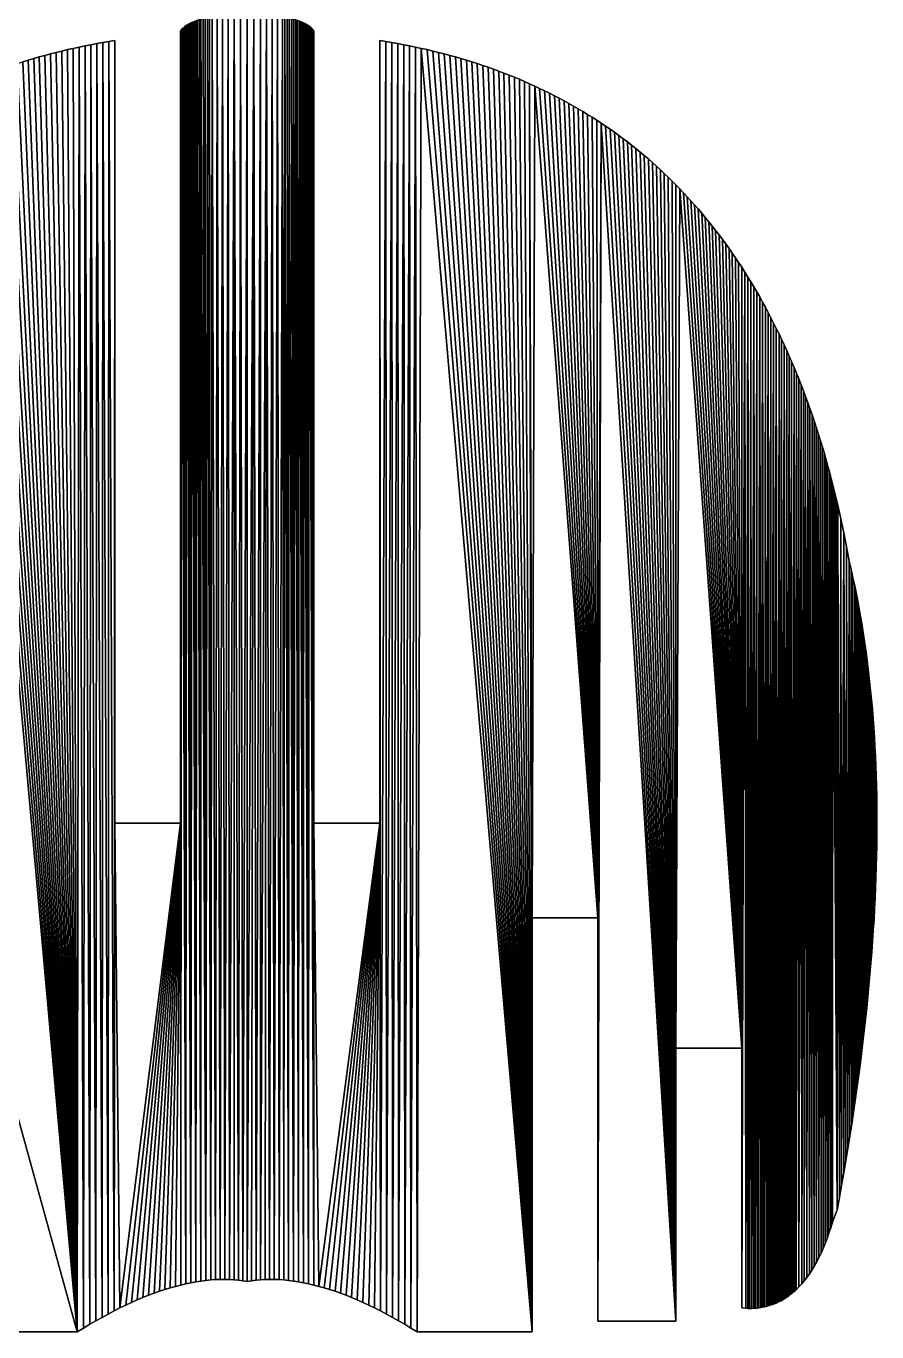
# Model space of a CAD drawing. Extents: x 10 to 917, y 10 to 841.
# Drawn here: x 212.8 to 294.9, y 301.6 to 427.4 of the extents above; entities that cross this region are included whole.
import ezdxf

# ---------------------------------------------------------------- set-up
doc = ezdxf.new("R2010")
doc.units = 0
doc.header["$MEASUREMENT"] = 0
doc.layers.get('0').update_dxf_attribs({"linetype": 'CONTINUOUS'})

msp = doc.modelspace()

# ---------------------------------------------------------------- linework, layer by layer
for p, q in [((227.79, 427.04), (227.72, 426.94)), ((227.72, 426.94), (227.72, 350.59)), ((227.88, 427.14), (227.79, 427.04)), ((227.97, 427.23), (227.88, 427.14)), ((228.06, 427.32), (227.97, 427.23)), ((228.17, 427.41), (228.06, 427.32)), ((228.28, 427.49), (228.17, 427.41)), ((240.12, 427.41), (240.01, 427.49)), ((240.23, 427.32), (240.12, 427.41)), ((240.32, 427.23), (240.23, 427.32)), ((240.41, 427.14), (240.32, 427.23)), ((240.49, 427.04), (240.41, 427.14)), ((240.57, 426.94), (240.49, 427.04)), ((240.57, 350.59), (240.57, 426.94)), ((217.93, 425.39), (217.37, 425.27)), ((218.5, 425.51), (217.93, 425.39)), ((219.06, 425.62), (218.5, 425.51)), ((219.64, 425.73), (219.06, 425.62)), ((220.21, 425.83), (219.64, 425.73)), ((220.79, 425.93), (220.21, 425.83)), ((221.37, 426.02), (220.79, 425.93)), ((221.37, 350.59), (221.37, 426.02)), ((246.92, 426.02), (246.92, 350.59)), ((247.5, 425.93), (246.92, 426.02)), ((248.08, 425.83), (247.5, 425.93)), ((248.65, 425.73), (248.08, 425.83)), ((249.23, 425.62), (248.65, 425.73)), ((249.79, 425.51), (249.23, 425.62)), ((250.36, 425.39), (249.79, 425.51)), ((250.92, 425.27), (250.36, 425.39)), ((213.02, 424.13), (212.49, 423.97)), ((213.55, 424.29), (213.02, 424.13)), ((214.08, 424.45), (213.55, 424.29)), ((214.62, 424.59), (214.08, 424.45)), ((215.17, 424.74), (214.62, 424.59)), ((215.71, 424.88), (215.17, 424.74)), ((216.26, 425.01), (215.71, 424.88)), ((216.81, 425.15), (216.26, 425.01)), ((217.37, 425.27), (216.81, 425.15)), ((251.48, 425.15), (250.92, 425.27)), ((252.03, 425.01), (251.48, 425.15)), ((252.58, 424.88), (252.03, 425.01)), ((253.12, 424.74), (252.58, 424.88)), ((253.67, 424.59), (253.12, 424.74)), ((254.21, 424.45), (253.67, 424.59)), ((254.74, 424.29), (254.21, 424.45)), ((255.27, 424.13), (254.74, 424.29)), ((255.8, 423.97), (255.27, 424.13)), ((256.33, 423.8), (255.8, 423.97)), ((256.85, 423.63), (256.33, 423.8)), ((257.36, 423.45), (256.85, 423.63)), ((257.88, 423.27), (257.36, 423.45)), ((258.39, 423.08), (257.88, 423.27)), ((258.9, 422.89), (258.39, 423.08)), ((259.4, 422.69), (258.9, 422.89)), ((259.9, 422.49), (259.4, 422.69)), ((260.39, 422.29), (259.9, 422.49)), ((260.89, 422.07), (260.39, 422.29)), ((261.37, 421.86), (260.89, 422.07)), ((261.86, 421.64), (261.37, 421.86)), ((262.34, 421.41), (261.86, 421.64)), ((262.82, 421.19), (262.34, 421.41)), ((263.29, 420.95), (262.82, 421.19)), ((263.76, 420.71), (263.29, 420.95)), ((264.23, 420.47), (263.76, 420.71)), ((264.69, 420.22), (264.23, 420.47)), ((265.15, 419.97), (264.69, 420.22)), ((265.61, 419.71), (265.15, 419.97)), ((266.06, 419.45), (265.61, 419.71)), ((266.51, 419.18), (266.06, 419.45)), ((266.96, 418.91), (266.51, 419.18)), ((267.4, 418.63), (266.96, 418.91)), ((267.84, 418.35), (267.4, 418.63)), ((268.27, 418.06), (267.84, 418.35)), ((268.7, 417.77), (268.27, 418.06)), ((269.13, 417.48), (268.7, 417.77)), ((269.55, 417.18), (269.13, 417.48)), ((269.98, 416.87), (269.55, 417.18)), ((270.39, 416.56), (269.98, 416.87)), ((270.8, 416.25), (270.39, 416.56)), ((271.21, 415.93), (270.8, 416.25)), ((271.62, 415.61), (271.21, 415.93)), ((272.02, 415.28), (271.62, 415.61)), ((272.42, 414.94), (272.02, 415.28)), ((272.82, 414.61), (272.42, 414.94)), ((273.21, 414.26), (272.82, 414.61)), ((273.6, 413.92), (273.21, 414.26)), ((273.98, 413.57), (273.6, 413.92)), ((274.36, 413.21), (273.98, 413.57)), ((274.74, 412.85), (274.36, 413.21)), ((275.11, 412.48), (274.74, 412.85)), ((275.48, 412.11), (275.11, 412.48)), ((275.85, 411.73), (275.48, 412.11)), ((276.21, 411.35), (275.85, 411.73)), ((276.57, 410.97), (276.21, 411.35)), ((276.92, 410.58), (276.57, 410.97)), ((277.28, 410.19), (276.92, 410.58)), ((277.62, 409.79), (277.28, 410.19)), ((277.97, 409.38), (277.62, 409.79)), ((278.31, 408.97), (277.97, 409.38)), ((278.65, 408.56), (278.31, 408.97)), ((278.98, 408.14), (278.65, 408.56)), ((279.31, 407.72), (278.98, 408.14)), ((279.64, 407.29), (279.31, 407.72)), ((279.96, 406.86), (279.64, 407.29)), ((280.28, 406.42), (279.96, 406.86)), ((280.6, 405.98), (280.28, 406.42)), ((280.91, 405.54), (280.6, 405.98)), ((281.22, 405.09), (280.91, 405.54)), ((281.52, 404.63), (281.22, 405.09)), ((281.83, 404.17), (281.52, 404.63)), ((282.12, 403.7), (281.83, 404.17)), ((282.42, 403.23), (282.12, 403.7)), ((282.71, 402.76), (282.42, 403.23)), ((283, 402.28), (282.71, 402.76)), ((283.28, 401.8), (283, 402.28)), ((283.56, 401.31), (283.28, 401.8)), ((283.83, 400.81), (283.56, 401.31)), ((284.11, 400.32), (283.83, 400.81)), ((284.38, 399.81), (284.11, 400.32)), ((284.64, 399.31), (284.38, 399.81)), ((284.9, 398.79), (284.64, 399.31)), ((285.16, 398.28), (284.9, 398.79)), ((285.42, 397.76), (285.16, 398.28)), ((285.67, 397.23), (285.42, 397.76)), ((285.92, 396.7), (285.67, 397.23)), ((286.16, 396.16), (285.92, 396.7)), ((286.4, 395.62), (286.16, 396.16)), ((286.64, 395.08), (286.4, 395.62)), ((286.87, 394.53), (286.64, 395.08)), ((287.1, 393.97), (286.87, 394.53)), ((287.33, 393.41), (287.1, 393.97)), ((287.55, 392.85), (287.33, 393.41)), ((287.77, 392.28), (287.55, 392.85)), ((287.98, 391.71), (287.77, 392.28)), ((288.19, 391.13), (287.98, 391.71)), ((288.4, 390.55), (288.19, 391.13)), ((288.61, 389.96), (288.4, 390.55)), ((288.81, 389.37), (288.61, 389.96)), ((289, 388.77), (288.81, 389.37)), ((289.2, 388.17), (289, 388.77)), ((289.39, 387.56), (289.2, 388.17)), ((289.57, 386.95), (289.39, 387.56)), ((289.76, 386.33), (289.57, 386.95)), ((289.94, 385.71), (289.76, 386.33)), ((290.11, 385.09), (289.94, 385.71)), ((290.28, 384.46), (290.11, 385.09)), ((290.45, 383.82), (290.28, 384.46)), ((290.62, 383.18), (290.45, 383.82)), ((290.78, 382.54), (290.62, 383.18)), ((290.93, 381.89), (290.78, 382.54)), ((291.09, 381.24), (290.93, 381.89)), ((291.39, 379.92), (291.09, 381.24)), ((291.67, 378.58), (291.39, 379.92)), ((291.94, 377.22), (291.67, 378.58)), ((292.19, 375.84), (291.94, 377.22)), ((292.37, 375.06), (292.19, 375.84)), ((292.55, 374.26), (292.37, 375.06)), ((292.72, 373.47), (292.55, 374.26)), ((292.88, 372.66), (292.72, 373.47)), ((293.04, 371.85), (292.88, 372.66)), ((293.19, 371.03), (293.04, 371.85)), ((293.34, 370.21), (293.19, 371.03)), ((293.47, 369.38), (293.34, 370.21)), ((293.6, 368.54), (293.47, 369.38)), ((293.73, 367.7), (293.6, 368.54)), ((293.85, 366.84), (293.73, 367.7)), ((293.96, 365.99), (293.85, 366.84)), ((294.06, 365.12), (293.96, 365.99)), ((294.16, 364.25), (294.06, 365.12)), ((294.25, 363.37), (294.16, 364.25)), ((294.34, 362.49), (294.25, 363.37)), ((294.42, 361.6), (294.34, 362.49)), ((294.49, 360.7), (294.42, 361.6)), ((294.56, 359.79), (294.49, 360.7)), ((294.62, 358.88), (294.56, 359.79)), ((294.67, 357.96), (294.62, 358.88)), ((294.72, 357.04), (294.67, 357.96)), ((294.76, 356.11), (294.72, 357.04)), ((294.79, 355.17), (294.76, 356.11)), ((294.82, 354.22), (294.79, 355.17)), ((294.84, 353.27), (294.82, 354.22)), ((294.85, 352.31), (294.84, 353.27)), ((294.86, 351.35), (294.85, 352.31)), ((294.86, 350.37), (294.86, 351.35)), ((227.72, 350.59), (221.37, 350.59)), ((246.92, 350.59), (240.57, 350.59)), ((294.85, 349.39), (294.86, 350.37)), ((294.84, 348.41), (294.85, 349.39)), ((294.8, 346.42), (294.82, 347.42)), ((294.82, 347.42), (294.84, 348.41)), ((294.77, 345.41), (294.8, 346.42)), ((294.73, 344.4), (294.77, 345.41)), ((294.68, 343.38), (294.73, 344.4)), ((294.58, 341.32), (294.63, 342.36)), ((294.63, 342.36), (294.68, 343.38)), ((261.61, 341.47), (267.96, 341.47)), ((261.61, 301.58), (261.61, 341.47)), ((267.96, 341.47), (267.96, 302.6)), ((294.51, 340.28), (294.58, 341.32)), ((294.44, 339.24), (294.51, 340.28)), ((294.36, 338.19), (294.44, 339.24)), ((294.28, 337.13), (294.36, 338.19)), ((294.09, 334.99), (294.19, 336.06)), ((294.19, 336.06), (294.28, 337.13)), ((293.99, 333.91), (294.09, 334.99)), ((293.88, 332.82), (293.99, 333.91)), ((293.76, 331.73), (293.88, 332.82)), ((293.64, 330.63), (293.76, 331.73)), ((293.51, 329.53), (293.64, 330.63)), ((275.48, 328.93), (281.83, 328.93)), ((275.48, 302.6), (275.48, 328.93)), ((281.83, 328.93), (281.83, 303.89)), ((293.38, 328.41), (293.51, 329.53)), ((293.09, 326.17), (293.23, 327.29)), ((293.23, 327.29), (293.38, 328.41)), ((292.93, 325.03), (293.09, 326.17)), ((292.77, 323.89), (292.93, 325.03)), ((292.6, 322.75), (292.77, 323.89)), ((292.43, 321.59), (292.6, 322.75)), ((292.24, 320.43), (292.43, 321.59)), ((292.06, 319.27), (292.24, 320.43)), ((291.86, 318.1), (292.06, 319.27)), ((291.66, 316.92), (291.86, 318.1)), ((291.45, 315.73), (291.66, 316.92)), ((291.24, 314.54), (291.45, 315.73)), ((290.59, 312.16), (291.02, 313.34)), ((291.02, 313.34), (291.24, 314.54)), ((290.42, 311.62), (290.59, 312.16)), ((290.06, 310.58), (290.24, 311.09)), ((290.24, 311.09), (290.42, 311.62)), ((289.47, 309.16), (289.67, 309.62)), ((289.67, 309.62), (289.87, 310.09)), ((289.87, 310.09), (290.06, 310.58)), ((288.82, 307.91), (289.04, 308.31)), ((289.04, 308.31), (289.26, 308.73)), ((289.26, 308.73), (289.47, 309.16)), ((288.11, 306.83), (288.36, 307.17)), ((288.36, 307.17), (288.59, 307.54)), ((288.59, 307.54), (288.82, 307.91)), ((226.2, 305.67), (226.72, 305.83)), ((226.72, 305.83), (227.23, 305.97)), ((227.23, 305.97), (227.73, 306.1)), ((227.73, 306.1), (228.23, 306.22)), ((228.23, 306.22), (228.72, 306.32)), ((228.72, 306.32), (229.2, 306.41)), ((229.2, 306.41), (229.68, 306.48)), ((229.68, 306.48), (230.16, 306.54)), ((230.16, 306.54), (230.62, 306.59)), ((230.62, 306.59), (231.08, 306.62)), ((231.08, 306.62), (231.54, 306.64)), ((231.54, 306.64), (231.99, 306.64)), ((231.99, 306.64), (232.43, 306.63)), ((232.43, 306.63), (232.87, 306.6)), ((232.87, 306.6), (233.3, 306.56)), ((233.3, 306.56), (233.73, 306.51)), ((233.73, 306.51), (234.14, 306.44)), ((234.14, 306.44), (234.56, 306.51)), ((234.56, 306.51), (234.99, 306.56)), ((234.99, 306.56), (235.42, 306.6)), ((235.42, 306.6), (235.86, 306.63)), ((235.86, 306.63), (236.3, 306.64)), ((236.3, 306.64), (236.75, 306.64)), ((236.75, 306.64), (237.21, 306.62)), ((237.21, 306.62), (237.67, 306.59)), ((237.67, 306.59), (238.13, 306.54)), ((238.13, 306.54), (238.61, 306.48)), ((238.61, 306.48), (239.09, 306.41)), ((239.09, 306.41), (239.57, 306.32)), ((239.57, 306.32), (240.06, 306.22)), ((240.06, 306.22), (240.56, 306.1)), ((240.56, 306.1), (241.06, 305.97)), ((241.06, 305.97), (241.57, 305.83)), ((241.57, 305.83), (242.09, 305.67)), ((287.07, 305.65), (287.34, 305.92)), ((287.34, 305.92), (287.61, 306.2)), ((287.61, 306.2), (287.86, 306.51)), ((287.86, 306.51), (288.11, 306.83)), ((222.99, 304.42), (223.54, 304.66)), ((223.54, 304.66), (224.08, 304.89)), ((224.08, 304.89), (224.62, 305.11)), ((224.62, 305.11), (225.16, 305.31)), ((225.16, 305.31), (225.68, 305.49)), ((225.68, 305.49), (226.2, 305.67)), ((242.09, 305.67), (242.61, 305.49)), ((242.61, 305.49), (243.13, 305.31)), ((243.13, 305.31), (243.67, 305.11)), ((243.67, 305.11), (244.21, 304.89)), ((244.21, 304.89), (244.75, 304.66)), ((244.75, 304.66), (245.3, 304.42)), ((285.47, 304.51), (285.62, 304.59)), ((285.62, 304.59), (285.77, 304.67)), ((285.77, 304.67), (285.92, 304.76)), ((285.92, 304.76), (286.07, 304.86)), ((286.07, 304.86), (286.22, 304.96)), ((286.22, 304.96), (286.37, 305.06)), ((286.37, 305.06), (286.51, 305.17)), ((286.51, 305.17), (286.65, 305.28)), ((286.65, 305.28), (286.8, 305.4)), ((286.8, 305.4), (286.93, 305.52)), ((286.93, 305.52), (287.07, 305.65)), ((220.14, 302.98), (220.72, 303.3)), ((220.72, 303.3), (221.3, 303.6)), ((221.3, 303.6), (221.87, 303.89)), ((221.87, 303.89), (222.43, 304.16)), ((222.43, 304.16), (222.99, 304.42)), ((245.3, 304.42), (245.86, 304.16)), ((245.86, 304.16), (246.42, 303.89)), ((246.42, 303.89), (246.99, 303.6)), ((246.99, 303.6), (247.57, 303.3)), ((247.57, 303.3), (248.15, 302.98)), ((281.83, 303.89), (282.21, 303.86)), ((282.21, 303.86), (282.4, 303.85)), ((282.4, 303.85), (282.58, 303.85)), ((282.58, 303.85), (282.77, 303.85)), ((282.77, 303.85), (282.95, 303.86)), ((282.95, 303.86), (283.13, 303.87)), ((283.13, 303.87), (283.31, 303.88)), ((283.31, 303.88), (283.48, 303.9)), ((283.48, 303.9), (283.66, 303.93)), ((283.66, 303.93), (283.83, 303.96)), ((283.83, 303.96), (284, 303.99)), ((284, 303.99), (284.17, 304.03)), ((284.17, 304.03), (284.34, 304.08)), ((284.34, 304.08), (284.5, 304.12)), ((284.5, 304.12), (284.67, 304.18)), ((284.67, 304.18), (284.83, 304.23)), ((284.83, 304.23), (284.99, 304.3)), ((284.99, 304.3), (285.15, 304.36)), ((285.15, 304.36), (285.31, 304.43)), ((285.31, 304.43), (285.47, 304.51)), ((218.36, 301.95), (218.96, 302.31)), ((218.96, 302.31), (219.56, 302.65)), ((219.56, 302.65), (220.14, 302.98)), ((248.15, 302.98), (248.73, 302.65)), ((248.73, 302.65), (249.33, 302.31)), ((249.33, 302.31), (249.93, 301.95)), ((267.96, 302.6), (275.48, 302.6)), ((206.68, 301.58), (217.76, 301.58)), ((217.76, 301.58), (218.36, 301.95)), ((249.93, 301.95), (250.53, 301.58)), ((250.53, 301.58), (261.61, 301.58))]:
    msp.add_line(p, q)

# ---------------------------------------------------------------- meshes
mesh = msp.add_polyface()
corners = [(192.81, 328.93), (192.81, 412.11), (192.81, 302.6), (200.33, 302.6), (200.02, 418.06), (200.33, 341.47), (227.73, 306.1), (227.79, 427.04), (228.23, 306.22), (228.28, 427.49), (228.72, 306.32), (228.82, 427.79), (229.2, 306.41), (229.32, 427.98), (229.68, 306.48), (229.68, 428.09), (230.16, 306.54), (230.3, 428.23), (230.62, 306.59), (230.75, 428.31), (231.08, 306.62), (231.23, 428.37), (231.54, 306.64), (231.75, 428.43), (231.99, 306.64), (232.3, 428.46), (232.43, 306.63), (232.88, 428.49), (232.87, 306.6), (233.3, 306.56), (233.5, 428.5), (233.73, 306.51), (234.14, 428.5), (234.14, 306.44), (206.68, 341.47), (217.76, 301.58), (206.68, 301.58), (206.92, 421.86), (217.93, 425.39), (218.36, 301.95), (218.5, 425.51), (218.96, 302.31), (219.06, 425.62), (219.56, 302.65), (219.64, 425.73), (220.14, 302.98), (220.21, 425.83), (220.72, 303.3), (220.79, 425.93), (221.3, 303.6), (221.37, 350.59), (221.87, 303.89), (227.72, 350.59), (222.43, 304.16), (222.99, 304.42), (223.54, 304.66), (224.08, 304.89), (224.62, 305.11), (225.16, 305.31), (225.68, 305.49), (226.2, 305.67), (226.72, 305.83), (227.23, 305.97)]
mesh.append_faces([[corners[k] for k in face] for face in [(34, 35, 36)]], dxfattribs={"vtx0": -1})
mesh.append_faces([[corners[k] for k in face] for face in [(0, 1, 2), (2, 1, 3), (3, 4, 5), (6, 7, 8), (8, 9, 10), (10, 11, 12), (12, 13, 14), (14, 15, 16), (16, 17, 18), (18, 19, 20), (20, 21, 22), (22, 23, 24), (24, 25, 26), (26, 27, 28), (28, 27, 29), (29, 30, 31), (31, 32, 33), (35, 38, 39), (39, 40, 41), (41, 42, 43), (43, 44, 45), (45, 46, 47), (47, 48, 49), (49, 50, 51), (51, 52, 53), (53, 52, 54), (54, 52, 55), (55, 52, 56), (56, 52, 57), (57, 52, 58), (58, 52, 59), (59, 52, 60), (60, 52, 61), (61, 52, 62), (62, 52, 6)]], dxfattribs={"vtx0": -1, "vtx1": -1})
mesh.append_faces([[corners[k] for k in face] for face in [(35, 34, 37)]], dxfattribs={"vtx0": -1, "vtx1": -1, "vtx2": -1})
mesh.append_faces([[corners[k] for k in face] for face in [(51, 50, 52)]], dxfattribs={"vtx0": -1, "vtx2": -1})
mesh = msp.add_polyface()
corners = [(200.33, 341.47), (200.02, 418.06), (200.45, 418.35), (206.68, 341.47), (200.89, 418.63), (201.33, 418.91), (201.78, 419.18), (202.23, 419.45), (202.68, 419.71), (203.14, 419.97), (203.6, 420.22), (204.06, 420.47), (204.53, 420.71), (205, 420.95), (205.47, 421.19), (205.95, 421.41), (206.43, 421.64), (206.92, 421.86), (227.79, 427.04), (227.72, 350.59), (227.72, 426.94), (228.23, 306.22), (228.06, 427.32), (228.17, 427.41), (228.28, 427.49), (228.72, 306.32), (228.41, 427.57), (228.54, 427.65), (228.68, 427.72), (228.82, 427.79), (229.2, 306.41), (228.98, 427.86), (229.14, 427.92), (229.32, 427.98), (229.68, 306.48), (229.5, 428.04), (229.68, 428.09), (230.16, 306.54), (229.88, 428.14), (230.09, 428.19), (230.3, 428.23), (230.62, 306.59), (230.52, 428.27), (230.75, 428.31), (231.08, 306.62), (231.23, 428.37), (231.54, 306.64), (231.75, 428.43), (231.99, 306.64), (232.3, 428.46), (232.43, 306.63), (232.88, 428.49), (233.3, 306.56), (233.5, 428.5), (233.73, 306.51), (234.14, 428.5)]
mesh.append_faces([[corners[k] for k in face] for face in [(18, 19, 20)]], dxfattribs={"vtx0": -1})
mesh.append_faces([[corners[k] for k in face] for face in [(0, 1, 2), (3, 2, 4), (3, 4, 5), (3, 5, 6), (3, 6, 7), (3, 7, 8), (3, 8, 9), (3, 9, 10), (3, 10, 11), (3, 11, 12), (3, 12, 13), (3, 13, 14), (3, 14, 15), (3, 15, 16), (3, 16, 17), (21, 22, 23), (21, 23, 24), (25, 24, 26), (25, 26, 27), (25, 27, 28), (25, 28, 29), (30, 29, 31), (30, 31, 32), (30, 32, 33), (34, 33, 35), (34, 35, 36), (37, 36, 38), (37, 38, 39), (37, 39, 40), (41, 40, 42), (41, 42, 43), (44, 43, 45), (46, 45, 47), (48, 47, 49), (50, 49, 51), (52, 51, 53), (54, 53, 55)]], dxfattribs={"vtx0": -1, "vtx2": -1})
mesh = msp.add_polyface()
corners = [(267.96, 341.47), (268.27, 418.06), (267.96, 302.6), (275.48, 302.6), (234.14, 306.44), (234.79, 428.5), (234.56, 306.51), (234.99, 306.56), (235.41, 428.49), (235.42, 306.6), (235.99, 428.46), (235.86, 306.63), (236.3, 306.64), (236.54, 428.43), (236.75, 306.64), (237.06, 428.37), (237.21, 306.62), (237.54, 428.31), (237.67, 306.59), (237.77, 428.27), (238.13, 306.54), (238.2, 428.19), (238.61, 306.48), (238.79, 428.04), (239.09, 306.41), (239.15, 427.92), (239.57, 306.32), (239.61, 427.72), (240.06, 306.22), (240.12, 427.41), (240.56, 306.1), (240.57, 350.59), (241.06, 305.97), (246.92, 350.59), (241.57, 305.83), (242.09, 305.67), (242.61, 305.49), (243.13, 305.31), (243.67, 305.11), (244.21, 304.89), (244.75, 304.66), (245.3, 304.42), (245.86, 304.16), (246.42, 303.89), (246.99, 303.6), (247.5, 425.93), (247.57, 303.3), (248.08, 425.83), (248.15, 302.98), (248.65, 425.73), (248.73, 302.65), (249.23, 425.62), (249.33, 302.31), (249.79, 425.51), (249.93, 301.95), (250.36, 425.39), (250.53, 301.58), (250.92, 425.27), (261.61, 301.58), (261.37, 421.86), (261.61, 341.47)]
mesh.append_faces([[corners[k] for k in face] for face in [(0, 1, 2), (2, 1, 3), (4, 5, 6), (6, 5, 7), (7, 8, 9), (9, 10, 11), (11, 10, 12), (12, 13, 14), (14, 15, 16), (16, 17, 18), (18, 19, 20), (20, 21, 22), (22, 23, 24), (24, 25, 26), (26, 27, 28), (28, 29, 30), (30, 31, 32), (32, 33, 34), (34, 33, 35), (35, 33, 36), (36, 33, 37), (37, 33, 38), (38, 33, 39), (39, 33, 40), (40, 33, 41), (41, 33, 42), (42, 33, 43), (43, 33, 44), (44, 45, 46), (46, 47, 48), (48, 49, 50), (50, 51, 52), (52, 53, 54), (54, 55, 56), (56, 57, 58), (58, 59, 60)]], dxfattribs={"vtx0": -1, "vtx1": -1})
mesh.append_faces([[corners[k] for k in face] for face in [(32, 31, 33)]], dxfattribs={"vtx0": -1, "vtx2": -1})
mesh = msp.add_polyface()
corners = [(234.14, 306.44), (234.14, 428.5), (234.79, 428.5), (234.99, 306.56), (235.41, 428.49), (235.42, 306.6), (235.99, 428.46), (236.3, 306.64), (236.54, 428.43), (236.75, 306.64), (237.06, 428.37), (237.21, 306.62), (237.54, 428.31), (237.67, 306.59), (237.77, 428.27), (238.13, 306.54), (237.99, 428.23), (238.2, 428.19), (238.61, 306.48), (238.41, 428.14), (238.61, 428.09), (238.79, 428.04), (239.09, 306.41), (238.97, 427.98), (239.15, 427.92), (239.57, 306.32), (239.31, 427.86), (239.47, 427.79), (239.61, 427.72), (240.06, 306.22), (239.75, 427.65), (239.88, 427.57), (240.01, 427.49), (240.12, 427.41), (240.56, 306.1), (240.23, 427.32), (240.32, 427.23), (240.41, 427.14), (240.49, 427.04), (240.57, 426.94), (240.57, 350.59), (246.99, 303.6), (246.92, 350.59), (246.92, 426.02), (247.5, 425.93), (247.57, 303.3), (248.08, 425.83), (248.15, 302.98), (248.65, 425.73), (248.73, 302.65), (249.23, 425.62), (249.33, 302.31), (249.79, 425.51), (249.93, 301.95), (250.36, 425.39), (250.53, 301.58), (250.92, 425.27), (261.61, 301.58), (251.48, 425.15), (252.03, 425.01), (252.58, 424.88)]
mesh.append_faces([[corners[k] for k in face] for face in [(0, 1, 2), (3, 2, 4), (5, 4, 6), (7, 6, 8), (9, 8, 10), (11, 10, 12), (13, 12, 14), (15, 14, 16), (15, 16, 17), (18, 17, 19), (18, 19, 20), (18, 20, 21), (22, 21, 23), (22, 23, 24), (25, 24, 26), (25, 26, 27), (25, 27, 28), (29, 28, 30), (29, 30, 31), (29, 31, 32), (29, 32, 33), (34, 33, 35), (34, 35, 36), (34, 36, 37), (34, 37, 38), (34, 38, 39), (34, 39, 40), (41, 42, 43), (41, 43, 44), (45, 44, 46), (47, 46, 48), (49, 48, 50), (51, 50, 52), (53, 52, 54), (55, 54, 56), (57, 56, 58), (57, 58, 59), (57, 59, 60)]], dxfattribs={"vtx0": -1, "vtx2": -1})
mesh = msp.add_polyface()
corners = [(200.33, 302.6), (197.9, 416.56), (198.31, 416.87), (198.73, 417.18), (199.16, 417.48), (199.59, 417.77), (200.02, 418.06), (200.33, 341.47), (200.45, 418.35), (206.68, 341.47), (227.72, 350.59), (227.79, 427.04), (227.73, 306.1), (228.23, 306.22), (227.88, 427.14), (227.97, 427.23), (228.06, 427.32), (217.76, 301.58), (206.92, 421.86), (207.4, 422.07), (207.9, 422.29), (208.39, 422.49), (208.89, 422.69), (209.39, 422.89), (209.9, 423.08), (210.41, 423.27), (210.92, 423.45), (211.44, 423.63), (211.96, 423.8), (212.49, 423.97), (213.02, 424.13), (213.55, 424.29), (214.08, 424.45), (214.62, 424.59), (215.17, 424.74), (215.71, 424.88), (216.26, 425.01), (216.81, 425.15), (217.37, 425.27), (217.93, 425.39), (218.36, 301.95), (218.5, 425.51), (218.96, 302.31), (219.06, 425.62), (219.56, 302.65), (219.64, 425.73), (220.14, 302.98), (220.21, 425.83), (220.72, 303.3), (220.79, 425.93), (221.3, 303.6), (221.37, 426.02), (221.37, 350.59)]
mesh.append_faces([[corners[k] for k in face] for face in [(7, 8, 9)]], dxfattribs={"vtx0": -1, "vtx1": -1})
mesh.append_faces([[corners[k] for k in face] for face in [(10, 11, 12)]], dxfattribs={"vtx0": -1, "vtx1": -1, "vtx2": -1})
mesh.append_faces([[corners[k] for k in face] for face in [(0, 1, 2), (0, 2, 3), (0, 3, 4), (0, 4, 5), (0, 5, 6), (13, 11, 14), (13, 14, 15), (13, 15, 16), (17, 18, 19), (17, 19, 20), (17, 20, 21), (17, 21, 22), (17, 22, 23), (17, 23, 24), (17, 24, 25), (17, 25, 26), (17, 26, 27), (17, 27, 28), (17, 28, 29), (17, 29, 30), (17, 30, 31), (17, 31, 32), (17, 32, 33), (17, 33, 34), (17, 34, 35), (17, 35, 36), (17, 36, 37), (17, 37, 38), (17, 38, 39), (40, 39, 41), (42, 41, 43), (44, 43, 45), (46, 45, 47), (48, 47, 49), (50, 49, 51), (50, 51, 52)]], dxfattribs={"vtx0": -1, "vtx2": -1})
mesh = msp.add_polyface()
corners = [(261.86, 421.64), (261.61, 341.47), (261.37, 421.86), (267.96, 341.47), (262.34, 421.41), (262.82, 421.19), (263.29, 420.95), (263.76, 420.71), (264.23, 420.47), (264.69, 420.22), (265.15, 419.97), (265.61, 419.71), (266.06, 419.45), (266.51, 419.18), (266.96, 418.91), (267.4, 418.63), (267.84, 418.35), (268.27, 418.06), (275.48, 302.6), (268.7, 417.77), (269.13, 417.48), (269.55, 417.18), (269.98, 416.87), (270.39, 416.56), (261.61, 301.58), (252.58, 424.88), (253.12, 424.74), (253.67, 424.59), (254.21, 424.45), (254.74, 424.29), (255.27, 424.13), (255.8, 423.97), (256.33, 423.8), (256.85, 423.63), (257.36, 423.45), (257.88, 423.27), (258.39, 423.08), (258.9, 422.89), (259.4, 422.69), (259.9, 422.49), (260.39, 422.29), (260.89, 422.07)]
mesh.append_faces([[corners[k] for k in face] for face in [(0, 1, 2), (1, 0, 3)]], dxfattribs={"vtx0": -1, "vtx1": -1})
mesh.append_faces([[corners[k] for k in face] for face in [(3, 0, 4), (3, 4, 5), (3, 5, 6), (3, 6, 7), (3, 7, 8), (3, 8, 9), (3, 9, 10), (3, 10, 11), (3, 11, 12), (3, 12, 13), (3, 13, 14), (3, 14, 15), (3, 15, 16), (3, 16, 17), (18, 17, 19), (18, 19, 20), (18, 20, 21), (18, 21, 22), (18, 22, 23), (24, 25, 26), (24, 26, 27), (24, 27, 28), (24, 28, 29), (24, 29, 30), (24, 30, 31), (24, 31, 32), (24, 32, 33), (24, 33, 34), (24, 34, 35), (24, 35, 36), (24, 36, 37), (24, 37, 38), (24, 38, 39), (24, 39, 40), (24, 40, 41), (24, 41, 2)]], dxfattribs={"vtx0": -1, "vtx2": -1})
mesh = msp.add_polyface()
corners = [(275.85, 411.73), (275.48, 328.93), (275.48, 412.11), (281.83, 328.93), (276.21, 411.35), (276.57, 410.97), (276.92, 410.58), (277.28, 410.19), (277.62, 409.79), (277.97, 409.38), (278.31, 408.97), (278.65, 408.56), (278.98, 408.14), (279.31, 407.72), (279.64, 407.29), (279.96, 406.86), (280.28, 406.42), (280.6, 405.98), (280.91, 405.54), (281.22, 405.09), (281.52, 404.63), (281.83, 404.17), (282.12, 403.7), (282.21, 303.86), (282.42, 403.23), (282.58, 303.85), (282.71, 402.76), (282.77, 303.85), (283, 402.28), (283.13, 303.87), (283.28, 401.8), (283.31, 303.88), (283.56, 401.31), (275.48, 302.6), (270.39, 416.56), (270.8, 416.25), (271.21, 415.93), (271.62, 415.61), (272.02, 415.28), (272.42, 414.94), (272.82, 414.61), (273.21, 414.26), (273.6, 413.92), (273.98, 413.57), (274.36, 413.21), (274.74, 412.85), (275.11, 412.48)]
mesh.append_faces([[corners[k] for k in face] for face in [(0, 1, 2)]], dxfattribs={"vtx0": -1, "vtx1": -1})
mesh.append_faces([[corners[k] for k in face] for face in [(3, 0, 4), (3, 4, 5), (3, 5, 6), (3, 6, 7), (3, 7, 8), (3, 8, 9), (3, 9, 10), (3, 10, 11), (3, 11, 12), (3, 12, 13), (3, 13, 14), (3, 14, 15), (3, 15, 16), (3, 16, 17), (3, 17, 18), (3, 18, 19), (3, 19, 20), (3, 20, 21), (3, 21, 22), (23, 22, 24), (25, 24, 26), (27, 26, 28), (29, 28, 30), (31, 30, 32), (33, 34, 35), (33, 35, 36), (33, 36, 37), (33, 37, 38), (33, 38, 39), (33, 39, 40), (33, 40, 41), (33, 41, 42), (33, 42, 43), (33, 43, 44), (33, 44, 45), (33, 45, 46), (33, 46, 2)]], dxfattribs={"vtx0": -1, "vtx2": -1})
mesh = msp.add_polyface()
corners = [(275.48, 328.93), (275.85, 411.73), (281.83, 328.93), (282.12, 403.7), (281.83, 303.89), (282.21, 303.86), (282.42, 403.23), (282.4, 303.85), (282.58, 303.85), (282.71, 402.76), (282.77, 303.85), (283, 402.28), (282.95, 303.86), (283.13, 303.87), (283.28, 401.8), (283.31, 303.88), (283.56, 401.31), (283.48, 303.9), (283.66, 303.93), (283.83, 400.81), (283.83, 303.96), (284, 303.99), (284.11, 400.32), (284.17, 304.03), (284.38, 399.81), (284.34, 304.08), (284.5, 304.12), (284.64, 399.31), (284.67, 304.18), (284.9, 398.79), (284.83, 304.23), (284.99, 304.3), (285.16, 398.28), (285.15, 304.36), (285.31, 304.43), (285.42, 397.76), (285.47, 304.51), (285.67, 397.23), (285.62, 304.59), (285.77, 304.67), (285.92, 396.7), (285.92, 304.76), (286.16, 396.16), (286.07, 304.86), (286.22, 304.96), (286.4, 395.62), (286.37, 305.06), (286.51, 305.17), (286.64, 395.08), (286.65, 305.28), (286.87, 394.53), (286.8, 305.4), (286.93, 305.52), (287.1, 393.97), (287.07, 305.65), (287.34, 305.92), (287.55, 392.85), (287.61, 306.2), (287.77, 392.28), (287.86, 306.51), (287.98, 391.71), (288.11, 306.83), (275.48, 302.6), (275.48, 412.11)]
mesh.append_faces([[corners[k] for k in face] for face in [(0, 1, 2), (2, 3, 4), (4, 3, 5), (5, 6, 7), (7, 6, 8), (8, 9, 10), (10, 11, 12), (12, 11, 13), (13, 14, 15), (15, 16, 17), (17, 16, 18), (18, 19, 20), (20, 19, 21), (21, 22, 23), (23, 24, 25), (25, 24, 26), (26, 27, 28), (28, 29, 30), (30, 29, 31), (31, 32, 33), (33, 32, 34), (34, 35, 36), (36, 37, 38), (38, 37, 39), (39, 40, 41), (41, 42, 43), (43, 42, 44), (44, 45, 46), (46, 45, 47), (47, 48, 49), (49, 50, 51), (51, 50, 52), (52, 53, 54), (54, 53, 55), (55, 56, 57), (57, 58, 59), (59, 60, 61), (62, 63, 0)]], dxfattribs={"vtx0": -1, "vtx1": -1})
mesh = msp.add_polyface()
corners = [(283.66, 303.93), (283.56, 401.31), (283.83, 400.81), (284, 303.99), (284.11, 400.32), (284.17, 304.03), (284.38, 399.81), (284.5, 304.12), (284.64, 399.31), (284.67, 304.18), (284.9, 398.79), (284.99, 304.3), (285.16, 398.28), (285.31, 304.43), (285.42, 397.76), (285.47, 304.51), (285.67, 397.23), (285.77, 304.67), (285.92, 396.7), (285.92, 304.76), (286.16, 396.16), (286.22, 304.96), (286.4, 395.62), (286.51, 305.17), (286.64, 395.08), (286.65, 305.28), (286.87, 394.53), (286.93, 305.52), (287.1, 393.97), (287.34, 305.92), (287.33, 393.41), (287.55, 392.85), (287.61, 306.2), (287.77, 392.28), (287.86, 306.51), (287.98, 391.71), (288.11, 306.83), (288.19, 391.13), (288.36, 307.17), (288.4, 390.55), (288.59, 307.54), (288.61, 389.96), (288.82, 307.91), (288.81, 389.37), (289, 388.77), (289.04, 308.31), (289.2, 388.17), (289.26, 308.73), (289.39, 387.56), (289.47, 309.16), (289.57, 386.95), (289.67, 309.62), (289.76, 386.33), (289.87, 310.09), (289.94, 385.71), (290.06, 310.58), (290.11, 385.09), (290.24, 311.09), (290.28, 384.46), (290.42, 311.62), (290.45, 383.82), (290.59, 312.16), (290.62, 383.18), (291.02, 313.34), (290.78, 382.54), (290.93, 381.89), (291.09, 381.24), (291.24, 314.54), (291.39, 379.92), (291.45, 315.73), (291.67, 378.58), (291.86, 318.1), (291.94, 377.22)]
mesh.append_faces([[corners[k] for k in face] for face in [(0, 1, 2), (3, 2, 4), (5, 4, 6), (7, 6, 8), (9, 8, 10), (11, 10, 12), (13, 12, 14), (15, 14, 16), (17, 16, 18), (19, 18, 20), (21, 20, 22), (23, 22, 24), (25, 24, 26), (27, 26, 28), (29, 28, 30), (29, 30, 31), (32, 31, 33), (34, 33, 35), (36, 35, 37), (38, 37, 39), (40, 39, 41), (42, 41, 43), (42, 43, 44), (45, 44, 46), (47, 46, 48), (49, 48, 50), (51, 50, 52), (53, 52, 54), (55, 54, 56), (57, 56, 58), (59, 58, 60), (61, 60, 62), (63, 62, 64), (63, 64, 65), (63, 65, 66), (67, 66, 68), (69, 68, 70), (71, 70, 72)]], dxfattribs={"vtx0": -1, "vtx2": -1})
mesh = msp.add_polyface()
corners = [(288.11, 306.83), (288.19, 391.13), (288.36, 307.17), (288.4, 390.55), (288.59, 307.54), (288.61, 389.96), (288.82, 307.91), (289, 388.77), (289.04, 308.31), (289.2, 388.17), (289.26, 308.73), (289.39, 387.56), (289.47, 309.16), (289.57, 386.95), (289.67, 309.62), (289.76, 386.33), (289.87, 310.09), (289.94, 385.71), (290.06, 310.58), (290.11, 385.09), (290.24, 311.09), (290.28, 384.46), (290.42, 311.62), (290.45, 383.82), (290.59, 312.16), (290.62, 383.18), (291.02, 313.34), (291.09, 381.24), (291.24, 314.54), (291.39, 379.92), (291.45, 315.73), (291.67, 378.58), (291.66, 316.92), (291.86, 318.1), (291.94, 377.22), (292.06, 319.27), (292.19, 375.84), (292.24, 320.43), (292.37, 375.06), (292.43, 321.59), (292.55, 374.26), (292.6, 322.75), (292.72, 373.47), (292.77, 323.89), (292.88, 372.66), (292.93, 325.03), (293.04, 371.85), (293.09, 326.17), (293.19, 371.03), (293.23, 327.29), (293.34, 370.21), (293.38, 328.41), (293.47, 369.38), (293.51, 329.53), (293.6, 368.54), (293.64, 330.63), (293.73, 367.7), (293.76, 331.73), (293.85, 366.84), (293.88, 332.82), (293.96, 365.99), (293.99, 333.91), (294.06, 365.12), (294.09, 334.99), (294.16, 364.25), (294.19, 336.06), (294.25, 363.37), (294.28, 337.13), (294.34, 362.49), (294.36, 338.19), (294.42, 361.6), (294.44, 339.24), (294.49, 360.7), (294.51, 340.28), (294.56, 359.79), (294.58, 341.32)]
mesh.append_faces([[corners[k] for k in face] for face in [(0, 1, 2), (2, 3, 4), (4, 5, 6), (6, 7, 8), (8, 9, 10), (10, 11, 12), (12, 13, 14), (14, 15, 16), (16, 17, 18), (18, 19, 20), (20, 21, 22), (22, 23, 24), (24, 25, 26), (26, 27, 28), (28, 29, 30), (30, 31, 32), (32, 31, 33), (33, 34, 35), (35, 36, 37), (37, 38, 39), (39, 40, 41), (41, 42, 43), (43, 44, 45), (45, 46, 47), (47, 48, 49), (49, 50, 51), (51, 52, 53), (53, 54, 55), (55, 56, 57), (57, 58, 59), (59, 60, 61), (61, 62, 63), (63, 64, 65), (65, 66, 67), (67, 68, 69), (69, 70, 71), (71, 72, 73), (73, 74, 75)]], dxfattribs={"vtx0": -1, "vtx1": -1})
mesh = msp.add_polyface()
corners = [(292.06, 319.27), (291.94, 377.22), (292.19, 375.84), (292.24, 320.43), (292.37, 375.06), (292.43, 321.59), (292.55, 374.26), (292.6, 322.75), (292.72, 373.47), (292.77, 323.89), (292.88, 372.66), (292.93, 325.03), (293.04, 371.85), (293.09, 326.17), (293.19, 371.03), (293.23, 327.29), (293.34, 370.21), (293.38, 328.41), (293.47, 369.38), (293.51, 329.53), (293.6, 368.54), (293.64, 330.63), (293.73, 367.7), (293.76, 331.73), (293.85, 366.84), (293.88, 332.82), (293.96, 365.99), (293.99, 333.91), (294.06, 365.12), (294.09, 334.99), (294.16, 364.25), (294.19, 336.06), (294.25, 363.37), (294.28, 337.13), (294.34, 362.49), (294.36, 338.19), (294.42, 361.6), (294.44, 339.24), (294.49, 360.7), (294.51, 340.28), (294.56, 359.79), (294.58, 341.32), (294.62, 358.88), (294.63, 342.36), (294.67, 357.96), (294.68, 343.38), (294.72, 357.04), (294.73, 344.4), (294.76, 356.11), (294.77, 345.41), (294.79, 355.17), (294.8, 346.42), (294.82, 354.22), (294.82, 347.42), (294.84, 353.27), (294.84, 348.41), (294.85, 352.31), (294.85, 349.39), (294.86, 351.35), (294.86, 350.37)]
mesh.append_faces([[corners[k] for k in face] for face in [(57, 58, 59)]], dxfattribs={"vtx0": -1})
mesh.append_faces([[corners[k] for k in face] for face in [(41, 42, 43), (43, 44, 45), (45, 46, 47), (47, 48, 49), (49, 50, 51), (51, 52, 53), (53, 54, 55), (55, 56, 57)]], dxfattribs={"vtx0": -1, "vtx1": -1})
mesh.append_faces([[corners[k] for k in face] for face in [(0, 1, 2), (3, 2, 4), (5, 4, 6), (7, 6, 8), (9, 8, 10), (11, 10, 12), (13, 12, 14), (15, 14, 16), (17, 16, 18), (19, 18, 20), (21, 20, 22), (23, 22, 24), (25, 24, 26), (27, 26, 28), (29, 28, 30), (31, 30, 32), (33, 32, 34), (35, 34, 36), (37, 36, 38), (39, 38, 40), (41, 40, 42), (43, 42, 44), (45, 44, 46), (47, 46, 48), (49, 48, 50), (51, 50, 52), (53, 52, 54), (55, 54, 56), (57, 56, 58)]], dxfattribs={"vtx0": -1, "vtx2": -1})

doc.saveas('drawing.dxf')
